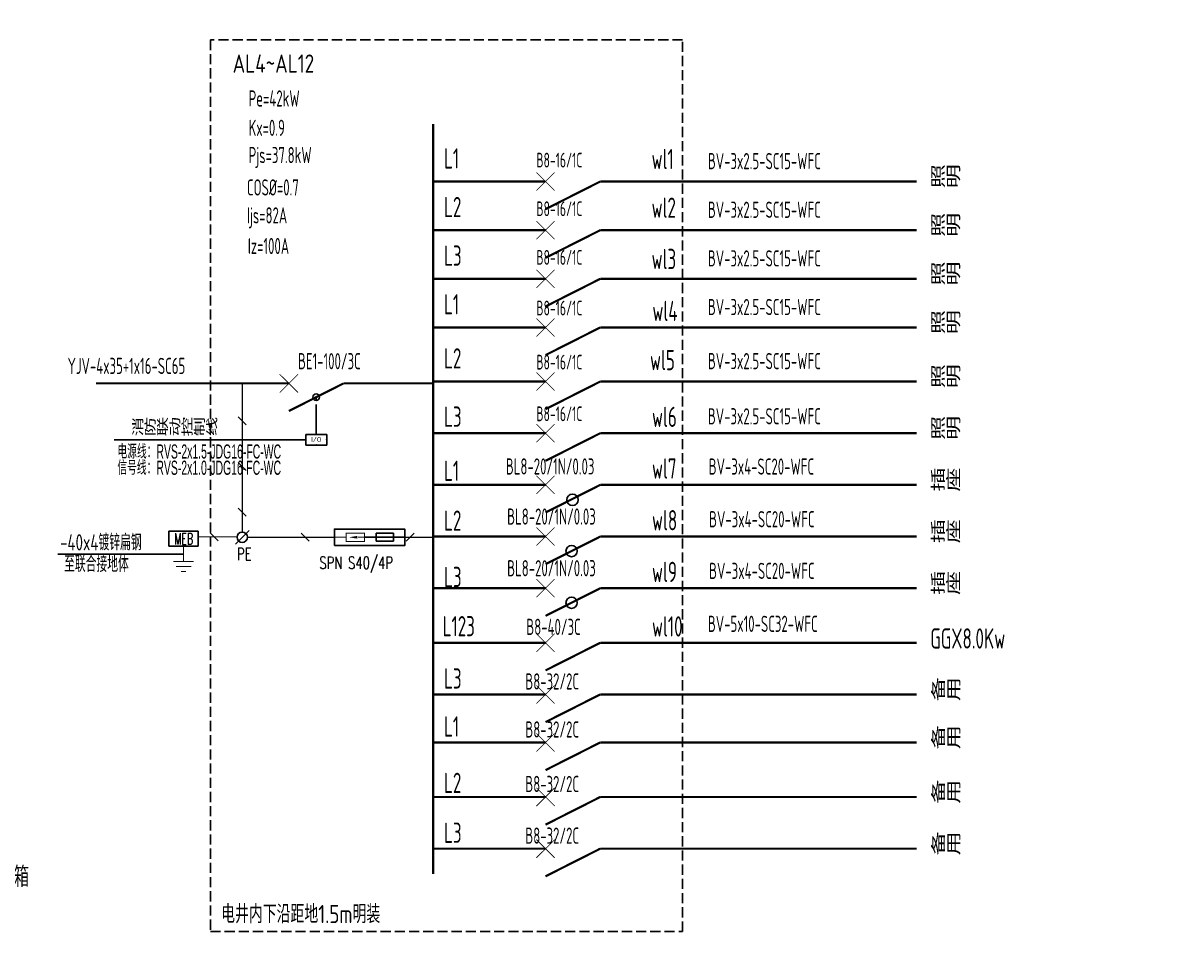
# Model space of a CAD drawing. Extents: x 2166032 to 5302137, y 581493 to 2416206.
# Drawn here: x 2878715 to 2906887, y 1064507 to 1087309 of the extents above; entities that cross this region are included whole.
import ezdxf
from ezdxf.enums import TextEntityAlignment as Align

# ---------------------------------------------------------------- set-up
doc = ezdxf.new("R2010")
doc.units = 0
doc.header["$LTSCALE"] = 1000
doc.header["$MEASUREMENT"] = 0
for name, pattern in [('ACAD_ISO06W100', [37.5, 24, -3, 0.5, -3, 0.5, -3, 0.5, -3]), ('CENTER2', [1.14, 0.75, -0.13, 0.13, -0.13]), ('CONTINOUS', [0]), ('DASH', [0.35, 0.25, -0.1]), ('HIDDEN', [0.375, 0.25, -0.125])]:
    doc.linetypes.add(name, pattern=pattern)
for name, color, linetype in [('B', 7, 'HIDDEN'), ('BXT', 4, 'Continuous'), ('DOTLN', 2, 'Continuous'), ('E-SYST', 7, 'Continuous'), ('E-TEXT', 6, 'Continuous'), ('ELEMENT', 100, 'Continuous'), ('EQUIP', 80, 'Continuous'), ('EQUIP-消防', 3, 'Continuous'), ('SHTLN', 4, 'Continuous'), ('SIG_TEXT', 7, 'Continuous'), ('SYST', 7, 'Continuous'), ('TEL_TEXT', 7, 'Continuous'), ('TERM', 2, 'Continuous'), ('WALL', 8, 'Continuous'), ('WIRE', 6, 'Continuous'), ('WIRE-接地', 4, 'Continuous'), ('给排水文本', 30, 'Continuous')]:
    doc.layers.add(name, color=color, linetype=linetype)
doc.styles.add('_COMPLEX', font='COMPLEX', dxfattribs={"width": 0.6})
doc.styles.add('_TEL_DIM', font='@tssdeng.shx', dxfattribs={"width": 0.8, "height": 3.5, "bigfont": '!tssdchn.shx'})
doc.styles.add('DIM_FONT', font='simplex_.ttf', dxfattribs={"width": 0.7})
doc.styles.add('FS', font='arr.shx', dxfattribs={"width": 0.75, "bigfont": 'fs.shx'})
doc.styles.add('HZ', font='！tssdeng.shx', dxfattribs={"bigfont": '！tssdchn.shx'})
doc.styles.add('HZTXT', font='tssdeng.shx', dxfattribs={"width": 0.7, "bigfont": 'tssdchn.shx'})
doc.styles.get("Standard").update_dxf_attribs({"font": 'tssdeng.shx', "bigfont": 'tssdchn.shx'})
doc.styles.add('样式 1', font='tssdeng.shx', dxfattribs={"width": 0.7, "bigfont": 'tssdchn.shx'})

# ---------------------------------------------------------------- blocks, each defined once
blk = doc.blocks.new('1107AA')
at = {"color": 3, "linetype": 'Continuous'}
for points, const_width in [([(0, -7.5), (-3.79, 0)], 0.3), ([(1.25, 1.25), (-1.25, -1.25)], 0.1), ([(-1.25, 1.25), (1.25, -1.25)], 0.1)]:
    blk.add_lwpolyline(points, dxfattribs=dict(at, const_width=const_width))
blk = doc.blocks.new('$element$00000286')
at = {"const_width": 0.0233}
for points in [[(0, 0), (0, -0.375)], [(-0.25, -0.375), (0.25, -0.375)], [(-0.188, -0.5), (0.188, -0.5)], [(-0.062, -0.625), (0.062, -0.625)]]:
    blk.add_lwpolyline(points, dxfattribs=at)
at = {"flags": 9}
blk.add_attdef('S', (0, 0), '', height=0.00000667, dxfattribs=at)
blk = doc.blocks.new('_LINKPT1')
blk.add_line((0, 0), (0, 0))
blk = doc.blocks.new('FC1O39RR')
for p, q in [((0.659, 0.338), (-0.659, 0.338)), ((-0.659, 0.338), (-0.659, -0.335)), ((0.659, -0.335), (0.659, 0.338)), ((-0.659, -0.335), (0.659, -0.335))]:
    blk.add_line(p, q)
at = {"xscale": 0.002857142857142999, "yscale": 0.002857142857142999, "zscale": 0.002857142857142999}
for p in [(-0.659, 0), (0, 0.338), (0.659, 0), (0, -0.335)]:
    blk.add_blockref('_LINKPT1', p, dxfattribs=at)
at = {"style": '_COMPLEX', "width": 0.6, "flags": 8}
blk.add_attdef('$TEXT$', text='', height=0.515, dxfattribs=at).set_placement((0, 0), align=Align.MIDDLE_CENTER)
at = {"flags": 9}
blk.add_attdef('A', (0, 0), '', height=0.0000286, dxfattribs=at)
blk = doc.blocks.new('$TelecSys$00000008')
blk.add_line((0.4, 0.4), (-0.4, -0.4))
blk = doc.blocks.new('$TelecSys$00000006')
blk.add_line((-1.32, -1.32), (1.32, 1.32))
blk.add_circle((0, 0), 1)
blk = doc.blocks.new('_M12')
for p, q in [((-0.1, -0.717), (-0.1, -0.283)), ((-0.1, -0.283), (0.1, -0.283)), ((0.1, -0.283), (0.1, -0.717)), ((0.1, -0.717), (-0.1, -0.717))]:
    blk.add_line(p, q)
blk.add_lwpolyline([(0, 0), (0, -1)])
at = {"width": 0.8, "flags": 9}
blk.add_attdef('S', (0.25, -0.5), '', height=0.2, dxfattribs=at)
blk = doc.blocks.new('$element$00000532')
at = {"const_width": 0.0233}
for points in [[(0, 0), (0, -0.283)], [(-0.1, -0.283), (0.1, -0.283), (0.1, -0.717), (-0.1, -0.717), (-0.1, -0.283)], [(0, -1), (0, -0.567)]]:
    blk.add_lwpolyline(points, dxfattribs=at)
for points in [[(-0.033, -0.55), (0.033, -0.55), (0, -0.35), (0.033, -0.55)], [(0.033, -0.55), (0, -0.35), (-0.033, -0.55), (0.033, -0.55)], [(0, -0.367), (-0.033, -0.567), (0.033, -0.567), (0, -0.367)]]:
    blk.add_solid(points)
at = {"flags": 9}
blk.add_attdef('S', (0, 0), '', height=0.00000667, dxfattribs=at)
blk = doc.blocks.new('$equip$00001926')
for p, q in [((0.65, 0.65), (-0.65, 0.65)), ((-0.65, 0.65), (-0.65, 0)), ((-0.65, 0), (0.65, 0)), ((0.65, 0), (0.65, 0.65))]:
    blk.add_line(p, q)
for p in [(-0.65, 0.325), (0, 0.65), (0, 0), (0.65, 0.325)]:
    blk.add_point(p)
at = {"color": 7, "style": '_TEL_DIM'}
blk.add_attdef('$TEXT$', text='', height=0.3, dxfattribs=at).set_placement((0.006, 0.343), align=Align.MIDDLE_CENTER)
at = {"color": 7, "style": '_TEL_DIM', "flags": 1}
blk.add_attdef('A', text='', height=0.00002, dxfattribs=at).set_placement((0, 0), align=Align.MIDDLE_CENTER)

msp = doc.modelspace()

# ---------------------------------------------------------------- linework, layer by layer
for p, q in [((2885950.6, 1077154.4), (2885950.6, 1077643.4)), ((2885690.6, 1077024.4), (2880969.3, 1077024.4)), ((2879577.1, 1074199.3), (2882680, 1074199.3))]:
    msp.add_line(p, q)
at = {"color": 3, "linetype": 'Continuous'}
for points, const_width in [([(2891379.4, 1083619.1), (2891829.4, 1083169.1)], 18), ([(2891379.4, 1083169.1), (2891829.4, 1083619.1)], 18), ([(2892954.4, 1083394.1), (2891604.4, 1082711.7)], 54), ([(2891380.4, 1082419.3), (2891830.4, 1081969.3)], 18), ([(2891380.4, 1081969.3), (2891830.4, 1082419.3)], 18), ([(2892955.4, 1082194.3), (2891605.4, 1081511.9)], 54), ([(2891380.4, 1081219.4), (2891830.4, 1080769.4)], 18), ([(2891380.4, 1080769.4), (2891830.4, 1081219.4)], 18), ([(2892955.4, 1080994.4), (2891605.4, 1080312)], 54)]:
    msp.add_lwpolyline(points, dxfattribs=dict(at, const_width=const_width))
for points, const_width in [([(2891380.4, 1080019.6), (2891830.4, 1079569.6)], 18), ([(2891380.4, 1079569.6), (2891830.4, 1080019.6)], 18), ([(2892955.4, 1079794.6), (2891605.4, 1079112.2)], 54), ([(2891380.9, 1078685.6), (2891830.9, 1078235.6)], 18), ([(2891380.9, 1078235.6), (2891830.9, 1078685.6)], 18), ([(2892955.9, 1078460.6), (2891605.9, 1077778.2)], 54), ([(2891380.4, 1077410.9), (2891830.4, 1076960.9)], 18), ([(2891380.4, 1076960.9), (2891830.4, 1077410.9)], 18), ([(2892955.4, 1077185.9), (2891605.4, 1076503.4)], 54), ([(2891380.8, 1076136.1), (2891830.8, 1075686.1)], 18), ([(2891380.8, 1075686.1), (2891830.8, 1076136.1)], 18), ([(2892955.8, 1075911.1), (2891605.8, 1075228.7)], 54), ([(2891380.8, 1074861.3), (2891830.8, 1074411.3)], 18), ([(2891380.8, 1074411.3), (2891830.8, 1074861.3)], 18), ([(2892955.8, 1074636.3), (2891605.8, 1073953.9)], 54), ([(2891380.8, 1073586.6), (2891830.8, 1073136.6)], 18), ([(2891380.8, 1073136.6), (2891830.8, 1073586.6)], 18), ([(2892955.8, 1073361.6), (2891605.8, 1072679.2)], 54), ([(2891380.6, 1072241.2), (2891830.6, 1071791.2)], 18), ([(2891380.6, 1071791.2), (2891830.6, 1072241.2)], 18), ([(2892955.6, 1072016.2), (2891605.6, 1071333.8)], 54), ([(2891380.6, 1070966.5), (2891830.6, 1070516.5)], 18), ([(2891380.6, 1070516.5), (2891830.6, 1070966.5)], 18), ([(2892955.6, 1070741.5), (2891605.6, 1070059.1)], 54), ([(2891380.6, 1069781.7), (2891830.6, 1069331.7)], 18), ([(2891380.6, 1069331.7), (2891830.6, 1069781.7)], 18), ([(2892955.6, 1069556.7), (2891605.6, 1068874.3)], 54), ([(2891380.5, 1068436.4), (2891830.5, 1067986.4)], 18), ([(2891380.5, 1067986.4), (2891830.5, 1068436.4)], 18), ([(2892955.5, 1068211.4), (2891605.5, 1067529)], 54), ([(2891380.5, 1067161.6), (2891830.5, 1066711.6)], 18), ([(2891380.5, 1066711.6), (2891830.5, 1067161.6)], 18), ([(2892955.5, 1066936.6), (2891605.5, 1066254.2)], 54)]:
    msp.add_lwpolyline(points, dxfattribs=dict(const_width=const_width))
for centre, radius in [((2604640.5, 1020101.3), 438608.5), ((2892271.9, 1075543), 140.3), ((2892249, 1074279.3), 140.3), ((2892249, 1073004.5), 140.3)]:
    msp.add_circle(centre, radius)
at = {"layer": 'B'}
msp.add_line((2885950.6, 1077643.4), (2885950.6, 1078074.1), dxfattribs=at)
at = {"layer": 'DOTLN', "linetype": 'DASH'}
for p, q in [((2894987.5, 1086886.9), (2883339.8, 1086886.9)), ((2883339.8, 1086886.9), (2883339.8, 1064892.2)), ((2894987.5, 1064892.2), (2894987.5, 1086886.9)), ((2883339.8, 1064892.2), (2894987.5, 1064892.2))]:
    msp.add_line(p, q, dxfattribs=at)
at = {"layer": 'E-SYST', "color": 3, "linetype": 'CONTINOUS', "const_width": 54}
for points in [[(2888832.5, 1066313.9), (2888832.7, 1084817.4)], [(2888831.3, 1083394.1), (2891604.4, 1083394.1)], [(2892954.4, 1083394.1), (2900758.4, 1083394.1)], [(2888832.3, 1082194.3), (2891605.4, 1082194.3)], [(2892955.4, 1082194.3), (2900759.4, 1082194.3)], [(2888832.3, 1080994.4), (2891605.4, 1080994.4)], [(2892955.4, 1080994.4), (2900759.4, 1080994.4)], [(2888832.3, 1079794.6), (2891605.4, 1079794.6)], [(2892955.4, 1079794.6), (2900759.4, 1079794.6)], [(2888832.9, 1078460.6), (2891605.9, 1078460.6)], [(2892955.9, 1078460.6), (2900759.4, 1078460.6)], [(2888832.4, 1077185.9), (2891605.4, 1077185.9)], [(2892955.4, 1077185.9), (2900759.4, 1077185.9)], [(2888832.7, 1075911.1), (2891605.8, 1075911.1)], [(2892955.8, 1075911.1), (2900759.8, 1075911.1)], [(2888832.7, 1074636.3), (2891605.8, 1074636.3)], [(2892955.8, 1074636.3), (2900759.8, 1074636.3)], [(2888832.7, 1073361.6), (2891605.8, 1073361.6)], [(2892955.8, 1073361.6), (2900759.8, 1073361.6)], [(2888832.6, 1072016.2), (2891605.6, 1072016.2)], [(2892955.6, 1072016.2), (2900759.6, 1072016.2)], [(2888832.6, 1070741.5), (2891605.6, 1070741.5)], [(2892955.6, 1070741.5), (2900759.6, 1070741.5)], [(2888832.6, 1069556.7), (2891605.6, 1069556.7)], [(2892955.6, 1069556.7), (2900759.6, 1069556.7)], [(2888832.4, 1068211.4), (2891605.5, 1068211.4)], [(2892955.5, 1068211.4), (2900759.5, 1068211.4)], [(2888832.4, 1066936.6), (2891605.5, 1066936.6)], [(2892955.5, 1066936.6), (2900759.5, 1066936.6)]]:
    msp.add_lwpolyline(points, dxfattribs=at)
at = {"layer": 'SYST', "color": 3, "linetype": 'Continuous', "const_width": 54}
for points in [[(2880517.9, 1078415.3), (2885275.6, 1078415.3)], [(2886625.6, 1078415.3), (2888832.7, 1078415.3)]]:
    msp.add_lwpolyline(points, dxfattribs=at)
at = {"layer": 'WALL', "color": 4}
msp.add_circle((2885950.6, 1078074.1), 82.7, dxfattribs=at)
at = {"layer": 'WIRE'}
msp.add_lwpolyline([(2886397.8, 1074414.6), (2888134.4, 1074414.6), (2888134.4, 1074822.1), (2886397.8, 1074822.1)], close=True, dxfattribs=at)
at = {"layer": 'WIRE-接地', "linetype": 'CENTER2', "const_width": 30}
msp.add_lwpolyline([(2884126.5, 1074746.4), (2884126.5, 1078415.3)], dxfattribs=at)
at = {"layer": 'WIRE-接地', "color": 4, "linetype": 'CENTER2', "const_width": 30}
for points in [[(2883999.7, 1074628.9), (2883041.5, 1074628.9)], [(2884254.5, 1074618.4), (2886397.8, 1074618.4)], [(2888134.4, 1074618.4), (2888832.6, 1074618.4)]]:
    msp.add_lwpolyline(points, dxfattribs=at)

# ---------------------------------------------------------------- block references
at = {"layer": 'BXT', "xscale": 180, "yscale": 180, "zscale": 180, "rotation": 90}
msp.add_blockref('1107AA', (2885275.6, 1078415.3), dxfattribs=at)
at = {"layer": 'ELEMENT', "rotation": 270}
for name, p, xscale, yscale, zscale in [('$element$00000532', (2886401.3, 1074618.4), -1028.571428571828, -1028.571428571478, 1028.571428571428), ('_M12', (2888134.4, 1074618.4), 983.0400000000373, 983.0399999999208, 983.0400000000002)]:
    msp.add_blockref(name, p, dxfattribs=dict(at, xscale=xscale, yscale=yscale, zscale=zscale))
at = {"layer": 'ELEMENT', "xscale": 1000, "yscale": 1000, "zscale": 1000}
msp.add_blockref('$element$00000286', (2882680, 1074397.7), dxfattribs=at)
at = {"layer": 'EQUIP', "ltscale": 2, "xscale": 548.4495126465335, "yscale": 548.4495126460679, "zscale": 548.4495126461621}
msp.add_blockref('FC1O39RR', (2882680, 1074581.7), dxfattribs=at).add_auto_attribs({'$TEXT$': 'MEB'})
at = {"layer": 'EQUIP-消防', "xscale": 400, "yscale": 400, "zscale": 400}
msp.add_blockref('$equip$00001926', (2885950.6, 1076894.4), dxfattribs=at).add_auto_attribs({'$TEXT$': 'I/O'})
at = {"layer": 'SHTLN', "xscale": 250, "yscale": 250, "zscale": 250, "rotation": 90}
for p in [(2884126.5, 1077490.5), (2884126.5, 1076365.5), (2884126.5, 1075240.5)]:
    msp.add_blockref('$TelecSys$00000008', p, dxfattribs=at)
at = {"layer": 'SHTLN', "color": 4, "xscale": 250, "yscale": 250, "zscale": 250, "rotation": 270}
for p in [(2883431.7, 1074628.9), (2885677.8, 1074618.4)]:
    msp.add_blockref('$TelecSys$00000008', p, dxfattribs=at)
at = {"layer": 'SHTLN', "color": 4, "xscale": 250, "yscale": 250, "zscale": 250}
msp.add_blockref('$TelecSys$00000008', (2888267.5, 1074618.4), dxfattribs=at)
at = {"layer": 'TERM', "color": 1, "xscale": 128, "yscale": 128, "zscale": 128}
msp.add_blockref('$TelecSys$00000006', (2884126.5, 1074618.4), dxfattribs=at)

# ---------------------------------------------------------------- texts
for s, height, style, width, p in [('Pe=42kW', 400, '_TEL_DIM', 0.6, (2884283.6, 1085244.6)), ('Kx=0.9', 400, '_TEL_DIM', 0.6, (2884283.6, 1084519.4)), ('Pjs=37.8kW', 400, '_TEL_DIM', 0.6, (2884283.6, 1083847.4)), ('L1', 500, '_TEL_DIM', 0.64, (2889102.1, 1083715.7)), ('B8-16/1C', 364, '_TEL_DIM', 0.6, (2891379.4, 1083740.5)), ('wl1', 500, '_TEL_DIM', 0.64, (2894220.5, 1083699.1)), ('BV-3x2.5-SC15-WFC', 400, '_TEL_DIM', 0.6, (2895610.1, 1083698.1)), ('照明', 500, '_TEL_DIM', 0.8, (2901089.9, 1083250.1)), ('COS%%C=0.7 ', 400, '_TEL_DIM', 0.6, (2884241.3, 1083049.3)), ('L2', 500, '_TEL_DIM', 0.64, (2889102, 1082515.8)), ('wl2', 500, '_TEL_DIM', 0.64, (2894219.9, 1082499.3)), ('Ijs=82A', 400, '_TEL_DIM', 0.6, (2884241.3, 1082359.5)), ('B8-16/1C', 364, '_TEL_DIM', 0.6, (2891379.4, 1082540.6)), ('BV-3x2.5-SC15-WFC', 400, '_TEL_DIM', 0.6, (2895610.1, 1082498.2)), ('照明', 500, '_TEL_DIM', 0.8, (2901089.9, 1082050.2)), ('Iz=100A', 400, '_TEL_DIM', 0.6, (2884264.1, 1081604.2)), ('L3', 500, '_TEL_DIM', 0.64, (2889102, 1081315.9)), ('B8-16/1C', 364, '_TEL_DIM', 0.6, (2891379.4, 1081340.8)), ('wl3', 500, '_TEL_DIM', 0.64, (2894219.9, 1081233.7)), ('BV-3x2.5-SC15-WFC', 400, '_TEL_DIM', 0.6, (2895610.1, 1081298.4)), ('照明', 500, '_TEL_DIM', 0.8, (2901089.9, 1080850.4)), ('L1', 500, '_TEL_DIM', 0.64, (2889102, 1080116.1)), ('B8-16/1C', 364, '_TEL_DIM', 0.6, (2891379.4, 1080091)), ('wl4', 500, '_TEL_DIM', 0.64, (2894241, 1079952.1)), ('BV-3x2.5-SC15-WFC', 400, '_TEL_DIM', 0.6, (2895610.1, 1080098.5)), ('照明', 500, '_TEL_DIM', 0.8, (2901090.9, 1079650.5)), ('L2', 500, '_TEL_DIM', 0.64, (2889102.1, 1078782.1)), ('YJV-4x35+1x16-SC65', 400, '_TEL_DIM', 0.6, (2879818.5, 1078645.9)), ('BE1-100/3C', 400, '_TEL_DIM', 0.6, (2885500.6, 1078761.6)), ('B8-16/1C', 364, '_TEL_DIM', 0.6, (2891379.4, 1078757)), ('wl5', 500, '_TEL_DIM', 0.64, (2894181.3, 1078740.1)), ('BV-3x2.5-SC15-WFC', 400, '_TEL_DIM', 0.6, (2895610.1, 1078764.6)), ('照明', 500, '_TEL_DIM', 0.8, (2901090.9, 1078316.6)), ('L3', 500, '_TEL_DIM', 0.64, (2889102.2, 1077343.6)), ('B8-16/1C', 364, '_TEL_DIM', 0.6, (2891379.4, 1077482.3)), ('wl6', 500, '_TEL_DIM', 0.64, (2894230.1, 1077338.4)), ('BV-3x2.5-SC15-WFC', 400, '_TEL_DIM', 0.6, (2895610.1, 1077403.3)), ('照明', 500, '_TEL_DIM', 0.8, (2901090.9, 1077041.8)), ('L1', 500, '_TEL_DIM', 0.64, (2889102.2, 1076009)), ('BL8-20/1N/0.03', 400, '_TEL_DIM', 0.6, (2890627.1, 1076166.1)), ('wl7', 500, '_TEL_DIM', 0.64, (2894230.1, 1076063.7)), ('BV-3x4-SC20-WFC', 400, '_TEL_DIM', 0.6, (2895630.8, 1076163.2)), ('插座', 500, '_TEL_DIM', 0.8, (2901089.9, 1075767.1)), ('BL8-20/1N/0.03', 400, '_TEL_DIM', 0.6, (2890659.8, 1074929.6)), ('L2', 500, '_TEL_DIM', 0.64, (2889102.3, 1074779.6)), ('wl8', 500, '_TEL_DIM', 0.64, (2894230.1, 1074788.9)), ('BV-3x4-SC20-WFC', 400, '_TEL_DIM', 0.6, (2895640.5, 1074864.2)), ('插座', 500, '_TEL_DIM', 0.8, (2901089.9, 1074492.3)), ('BL8-20/1N/0.03', 400, '_TEL_DIM', 0.6, (2890659.8, 1073654.8)), ('wl9', 500, '_TEL_DIM', 0.64, (2894230.1, 1073514.2)), ('BV-3x4-SC20-WFC', 400, '_TEL_DIM', 0.6, (2895640.5, 1073589.5)), ('L3', 500, '_TEL_DIM', 0.64, (2889102.1, 1073388.9)), ('插座', 500, '_TEL_DIM', 0.8, (2901089.9, 1073217.6)), ('L123', 500, '_TEL_DIM', 0.64, (2889067.9, 1072175)), ('B8-40/3C', 400, '_TEL_DIM', 0.6, (2891131.5, 1072208.2)), ('wl10', 500, '_TEL_DIM', 0.64, (2894230.1, 1072168.8)), ('BV-5x10-SC32-WFC', 400, '_TEL_DIM', 0.6, (2895610.3, 1072283.1)), ('GGX8.0Kw', 500, '_TEL_DIM', 0.64, (2901095.1, 1071872.2)), ('L3', 500, '_TEL_DIM', 0.64, (2889102.2, 1070884.7)), ('B8-32/2C', 400, '_TEL_DIM', 0.6, (2891107.1, 1070862.8)), ('L1', 500, '_TEL_DIM', 0.64, (2889102.2, 1069700)), ('B8-32/2C', 400, '_TEL_DIM', 0.6, (2891107.1, 1069678.1)), ('L2', 500, '_TEL_DIM', 0.64, (2889101.9, 1068309.3)), ('B8-32/2C', 400, '_TEL_DIM', 0.6, (2891106.9, 1068332.7)), ('L3', 500, '_TEL_DIM', 0.64, (2889102, 1067079.9)), ('B8-32/2C', 400, '_TEL_DIM', 0.6, (2891106.9, 1067058)), ('至本单元消防接线端子箱', 500, 'HZ', 0.8, (2874690.5, 1065993.1))]:
    msp.add_text(s, height=height, dxfattribs=dict(style=style, width=width)).set_placement(p)
at = {"layer": 'E-TEXT', "color": 7, "style": 'DIM_FONT', "width": 0.7}
msp.add_text('SPN S40/4P', height=300, dxfattribs=at).set_placement((2886025.6, 1073838.9))
at = {"layer": 'ELEMENT', "color": 7, "style": 'HZTXT', "width": 0.8}
for s, p in [('AL4~AL12', (2883890.1, 1086079.4)), ('电井内下沿距地1.5m明装', (2883606.1, 1065099))]:
    msp.add_text(s, height=450, dxfattribs=at).set_placement(p)
at = {"layer": 'SIG_TEXT', "style": 'FS', "width": 0.55}
for s, p in [('电源线：RVS-2x1.5-JDG16-FC-WC', (2881047.4, 1076558.8)), ('信号线：RVS-2x1.0-JDG16-FC-WC', (2881046.1, 1076159.1))]:
    msp.add_text(s, height=350, dxfattribs=at).set_placement(p)
at = {"layer": 'TEL_TEXT', "linetype": 'ACAD_ISO06W100', "style": '_TEL_DIM', "width": 0.8}
msp.add_text('消防联动控制线', height=400, dxfattribs=at).set_placement((2881396.3, 1077127.4))
at = {"layer": 'TEL_TEXT', "style": '_TEL_DIM', "width": 0.8}
for p in [(2901094.9, 1070597.4), (2901094.9, 1069412.7), (2901094.8, 1068067.4), (2901094.8, 1066792.6)]:
    msp.add_text('备用', height=500, dxfattribs=at).set_placement(p)
at = {"layer": 'WIRE', "color": 0, "style": 'DIM_FONT', "width": 0.7}
msp.add_text('PE', height=300, dxfattribs=at).set_placement((2883998.4, 1074057, 0))
at = {"layer": '给排水文本', "style": '样式 1', "width": 0.7}
for s, p in [('-40x4镀锌扁钢', (2879633.1, 1074293.4)), ('至联合接地体', (2879732.9, 1073759.3))]:
    msp.add_text(s, height=400, dxfattribs=at).set_placement(p)

doc.saveas('drawing.dxf')
